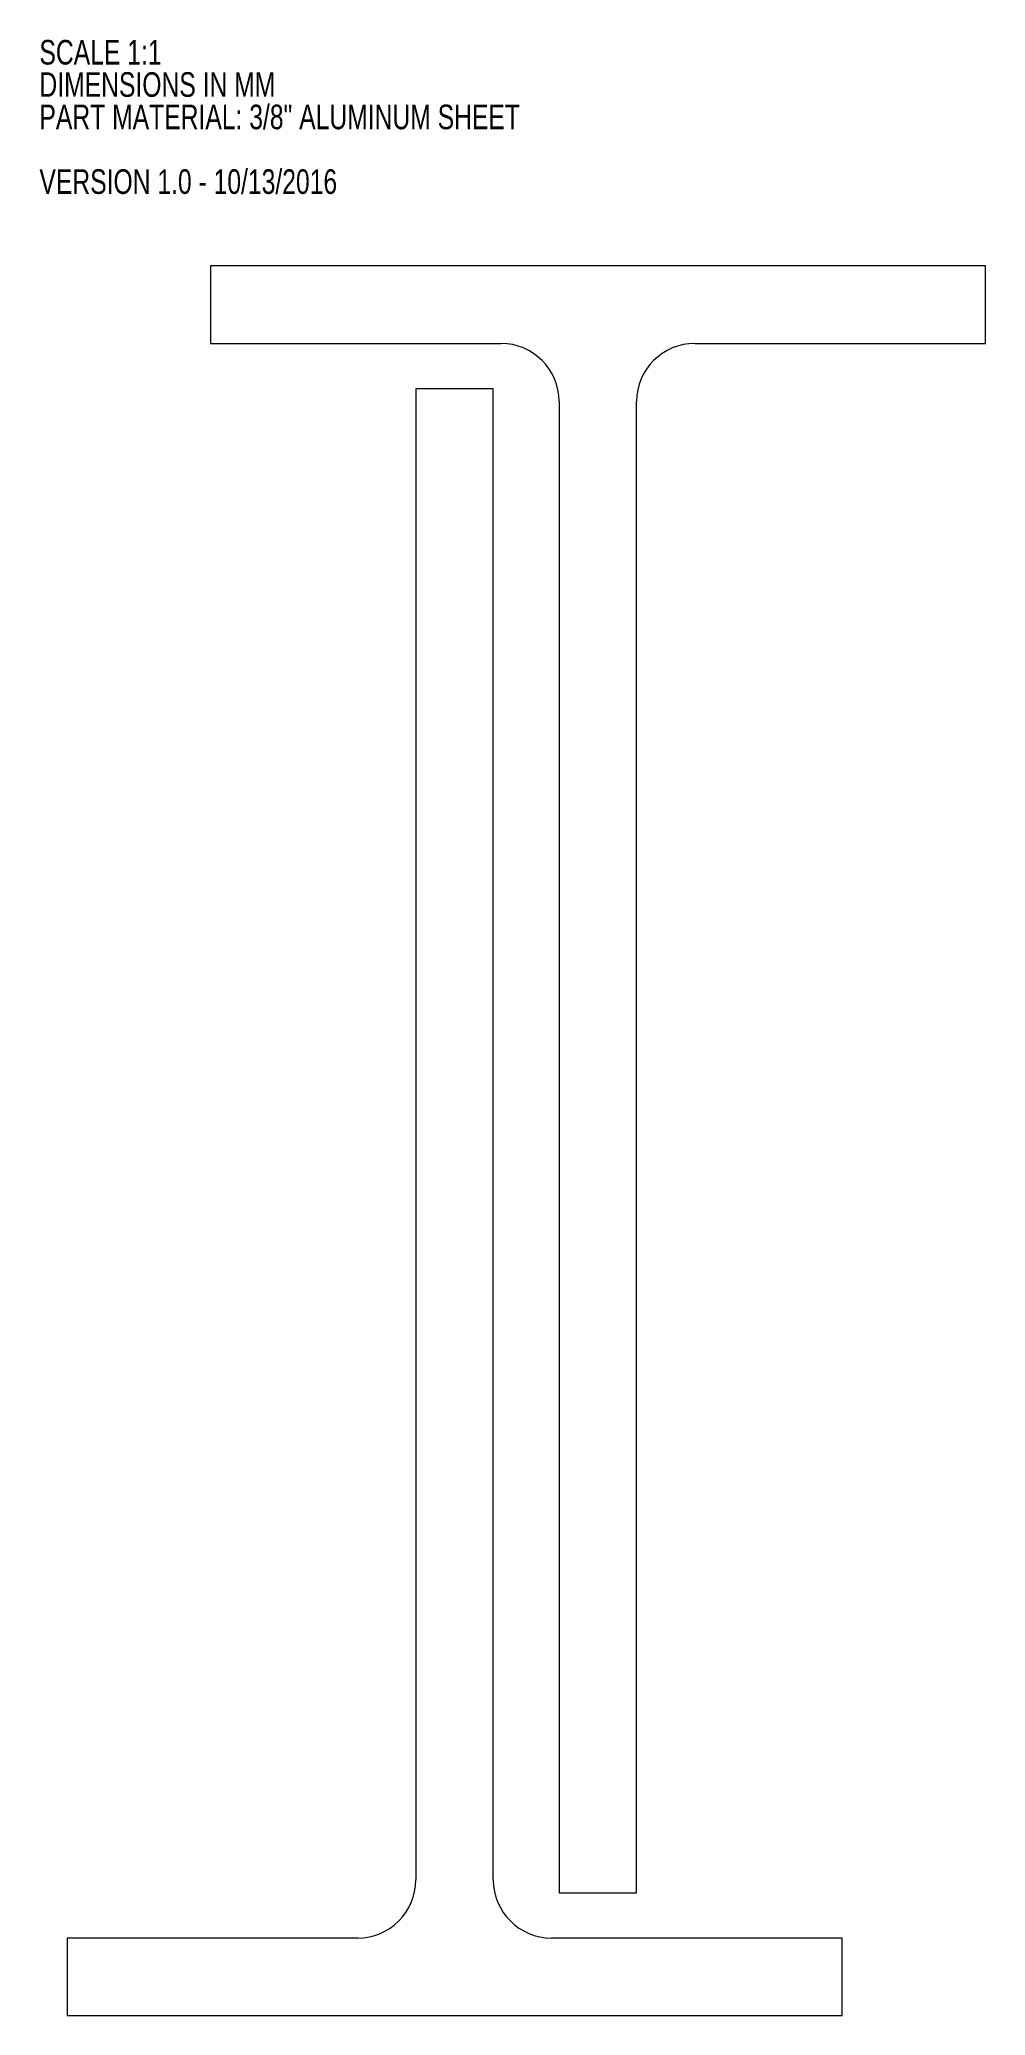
# Model space of a CAD drawing. Header units: millimetres. Extents: x 10 to 132, y 15 to 270.
import ezdxf

# ---------------------------------------------------------------- set-up
doc = ezdxf.new("R2010")
doc.units = ezdxf.units.MM
doc.styles.add('SLDTEXTSTYLE0', font='TXT', dxfattribs={"width": 0.75})

# ---------------------------------------------------------------- blocks, each defined once
blk = doc.blocks.new('SW_NOTE_0')
at = {"color": 0, "linetype": 'Continuous', "lineweight": 0, "char_height": 3.175, "attachment_point": 1, "style": 'SLDTEXTSTYLE0'}
for s, insert in [('SCALE 1:1', (0, 4.09)), ('DIMENSIONS IN MM', (0, -0.08)), ('PART MATERIAL: 3/8" ALUMINUM SHEET', (0, -4.26)), ('VERSION 1.0 - 10/13/2016', (0, -12.61))]:
    blk.add_mtext(s, dxfattribs=dict(at, insert=insert))

msp = doc.modelspace()

# ---------------------------------------------------------------- linework, layer by layer
at = {"color": 7, "linetype": 'Continuous', "lineweight": 15}
for p, q in [((32.26, 240.46), (32.26, 230.46)), ((132.26, 240.46), (32.26, 240.46)), ((132.26, 230.46), (132.26, 240.46)), ((32.26, 230.46), (69.76, 230.46)), ((94.76, 230.46), (132.26, 230.46)), ((58.77, 224.61), (58.77, 32.11)), ((68.77, 224.61), (58.77, 224.61)), ((68.77, 32.11), (68.77, 224.61)), ((77.26, 222.96), (77.26, 30.46)), ((87.26, 30.46), (87.26, 222.96)), ((77.26, 30.46), (87.26, 30.46)), ((51.27, 24.61), (13.77, 24.61)), ((13.77, 24.61), (13.77, 14.61)), ((113.77, 24.61), (76.27, 24.61)), ((113.77, 14.61), (113.77, 24.61)), ((13.77, 14.61), (113.77, 14.61))]:
    msp.add_line(p, q, dxfattribs=at)
for centre, start, end in [((69.76, 222.96), 0, 90), ((94.76, 222.96), 90, 180), ((51.27, 32.11), 270, 0), ((76.27, 32.11), 180, 270)]:
    msp.add_arc(centre, 7.5, start, end, dxfattribs=at)

# ---------------------------------------------------------------- block references
at = {"color": 7, "linetype": 'Continuous', "lineweight": 0}
msp.add_blockref('SW_NOTE_0', (10.21, 265.55), dxfattribs=at)

doc.saveas('drawing.dxf')
